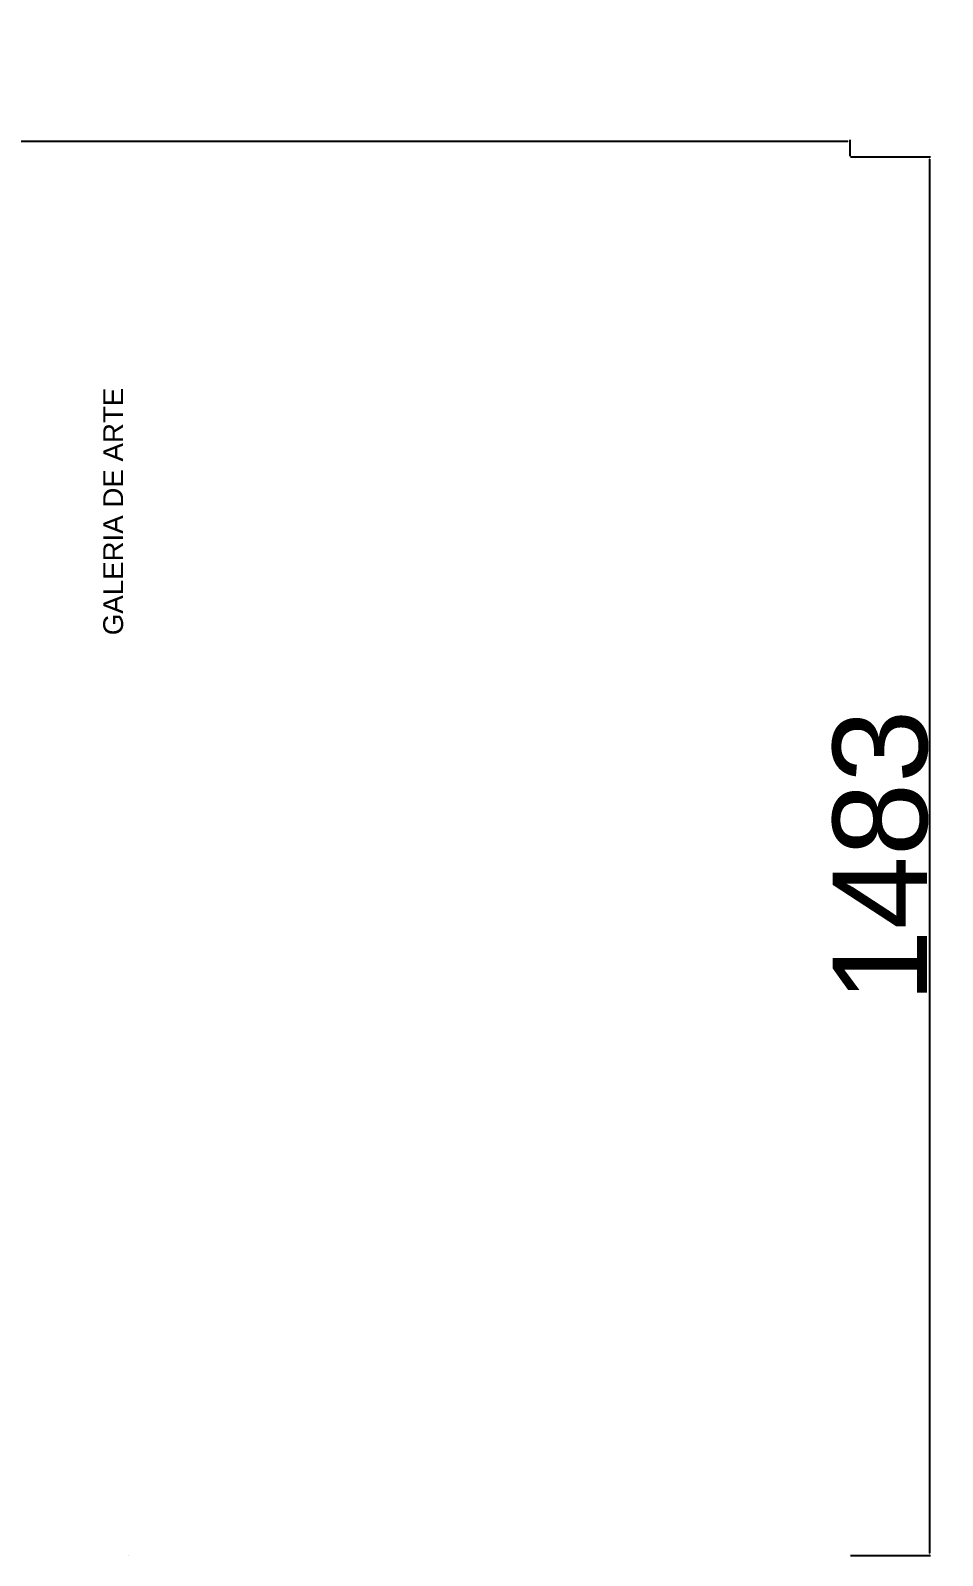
# Model space of a CAD drawing. Header units: millimetres. Extents: x -819 to 3531, y 784 to 2401.
# Drawn here: x 2564 to 3531, y 784 to 2401 of the extents above; entities that cross this region are included whole.
import ezdxf

# ---------------------------------------------------------------- set-up
doc = ezdxf.new("R2010")
doc.units = ezdxf.units.MM
for name, color, linetype in [('controllo', 251, 'Continuous'), ('Parede', 5, 'Continuous'), ('Quadros', 61, 'Continuous'), ('Texto', 6, 'Continuous')]:
    doc.layers.add(name, color=color, linetype=linetype)
doc.styles.add('Arial', font='arial.ttf', dxfattribs={"height": 0.15})
doc.styles.get("Standard").update_dxf_attribs({"font": 'arial.ttf'})
doc.dimstyles.new('ISO-25', dxfattribs={"dimtxt": 100, "dimasz": 2.5, "dimexe": 1.25, "dimexo": 0.625, "dimtad": 1, "dimtxsty": 'Standard', "dimcen": 2.5, "dimadec": 0, "dimazin": 0, "dimtfac": 1, "dimtmove": 0, "dimatfit": 3, "dimfxl": 1, "dimarcsym": 0})

# ---------------------------------------------------------------- blocks, each defined once
blk = doc.blocks.new('*D5')
at = {"layer": 'controllo', "color": 0, "lineweight": -2, "transparency": 16777216}
for p, q in [((-819, 2267.6), (-819, 2284.9)), ((-816.5, 2283.7), (3430.5, 2283.7)), ((3433, 2267.6), (3433, 2284.9))]:
    blk.add_line(p, q, dxfattribs=at)
at = {"layer": 'controllo', "color": 0, "transparency": 16777216}
for points in [[(-816.5, 2284.1), (-816.5, 2283.3), (-819, 2283.7)], [(3430.5, 2284.1), (3430.5, 2283.3), (3433, 2283.7)]]:
    blk.add_solid(points, dxfattribs=at)
at = {"layer": 'Defpoints', "color": 0, "transparency": 16777216}
for p in [(3433, 2283.7), (-819, 2267, 7.5), (3433, 2267, 7.5)]:
    blk.add_point(p, dxfattribs=at)
at = {"layer": 'controllo', "color": 0, "transparency": 16777216, "insert": (1307, 2335.4), "char_height": 100, "attachment_point": 5}
blk.add_mtext('4252', dxfattribs=at)
blk = doc.blocks.new('*D6')
at = {"layer": 'controllo', "color": 0, "lineweight": -2, "transparency": 16777216}
for p, q in [((3433.6, 2267), (3518.3, 2267)), ((3517.1, 2264.5), (3517.1, 786.5)), ((3433.6, 784), (3518.3, 784))]:
    blk.add_line(p, q, dxfattribs=at)
at = {"layer": 'controllo', "color": 0, "transparency": 16777216}
for points in [[(3516.7, 2264.5), (3517.5, 2264.5), (3517.1, 2267)], [(3516.7, 786.5), (3517.5, 786.5), (3517.1, 784)]]:
    blk.add_solid(points, dxfattribs=at)
at = {"layer": 'Defpoints', "color": 0, "transparency": 16777216}
for p in [(3433, 2267, 7.5), (3433, 784, 7.5), (3517.1, 784)]:
    blk.add_point(p, dxfattribs=at)
at = {"layer": 'controllo', "color": 0, "transparency": 16777216, "insert": (3465.4, 1525.5), "char_height": 100, "attachment_point": 5, "rotation": 90}
blk.add_mtext('1483', dxfattribs=at)

msp = doc.modelspace()

# ---------------------------------------------------------------- linework, layer by layer
at = {"layer": 'Parede'}
msp.add_line((2668.01, 784.031, 7.516), (2668.01, 784.032, 7.516), dxfattribs=at)
at = {"layer": 'Quadros', "color": 8, "extrusion": (1, -2.50828e-20, 3.67545e-16), "const_width": 8.449, "elevation": 3412.351}
for points in [[(1940.439, 90.783), (2143.221, 90.783), (2143.221, 225.971), (1940.439, 225.971)], [(1638.249, 90.783), (1841.031, 90.783), (1841.031, 225.971), (1638.249, 225.971)]]:
    msp.add_lwpolyline(points, close=True, dxfattribs=at)
at = {"layer": 'Quadros', "color": 8, "extrusion": (-3.67545e-16, 1, 6.12574e-17)}
for points, const_width, elevation in [([(-2720.604, 261.464), (-2720.604, 58.682), (-2585.417, 58.682), (-2585.417, 261.464)], 8.449, 1529.485), ([(-3242.098, 261.464), (-3242.098, 58.682), (-3106.91, 58.682), (-3106.91, 261.464)], 8.449, 1529.485), ([(-2854.708, 272.456), (-2854.708, 171.065), (-2787.115, 171.065), (-2787.115, 272.456)], 4.225, 1019.485), ([(-3121.924, 272.456), (-3121.924, 69.674), (-2986.736, 69.674), (-2986.736, 272.456)], 8.449, 1019.485), ([(-3289.5, 272.456), (-3289.5, 171.065), (-3221.906, 171.065), (-3221.906, 272.456)], 4.225, 1019.485)]:
    msp.add_lwpolyline(points, close=True, dxfattribs=dict(at, const_width=const_width, elevation=elevation))
at = {"layer": 'Quadros', "color": 8, "extrusion": (6.12574e-17, 1, 3.67545e-16), "const_width": 8.449, "elevation": 1529.485}
msp.add_lwpolyline([(-3018.772, 58.682), (-2815.991, 58.682), (-2815.991, 193.87), (-3018.772, 193.87)], close=True, dxfattribs=at)

# ---------------------------------------------------------------- texts
at = {"layer": 'Texto', "style": 'Arial'}
msp.add_text('GALERIA DE ARTE', height=21, rotation=90, dxfattribs=at).set_placement((2662.22, 1759.782, 7.516))

# ---------------------------------------------------------------- dimensions: what is measured, and where the dimension line sits
at = {"layer": 'controllo'}
dim = msp.add_linear_dim(base=(3433.011, 2283.697), p1=(-818.989, 2266.985, 7.516), p2=(3433.011, 2266.985, 7.516), dimstyle='ISO-25', dxfattribs=at)
dim.commit()
dim.dimension.update_dxf_attribs({"geometry": '*D5', "text_midpoint": (1307.011, 2335.379)})
dim = msp.add_linear_dim(base=(3517.083, 783.985), p1=(3433.011, 2266.985, 7.516), p2=(3433.011, 783.985, 7.516), angle=90, dimstyle='ISO-25', dxfattribs=at)
dim.commit()
dim.dimension.update_dxf_attribs({"geometry": '*D6', "text_midpoint": (3465.367, 1525.485)})

doc.saveas('drawing.dxf')
